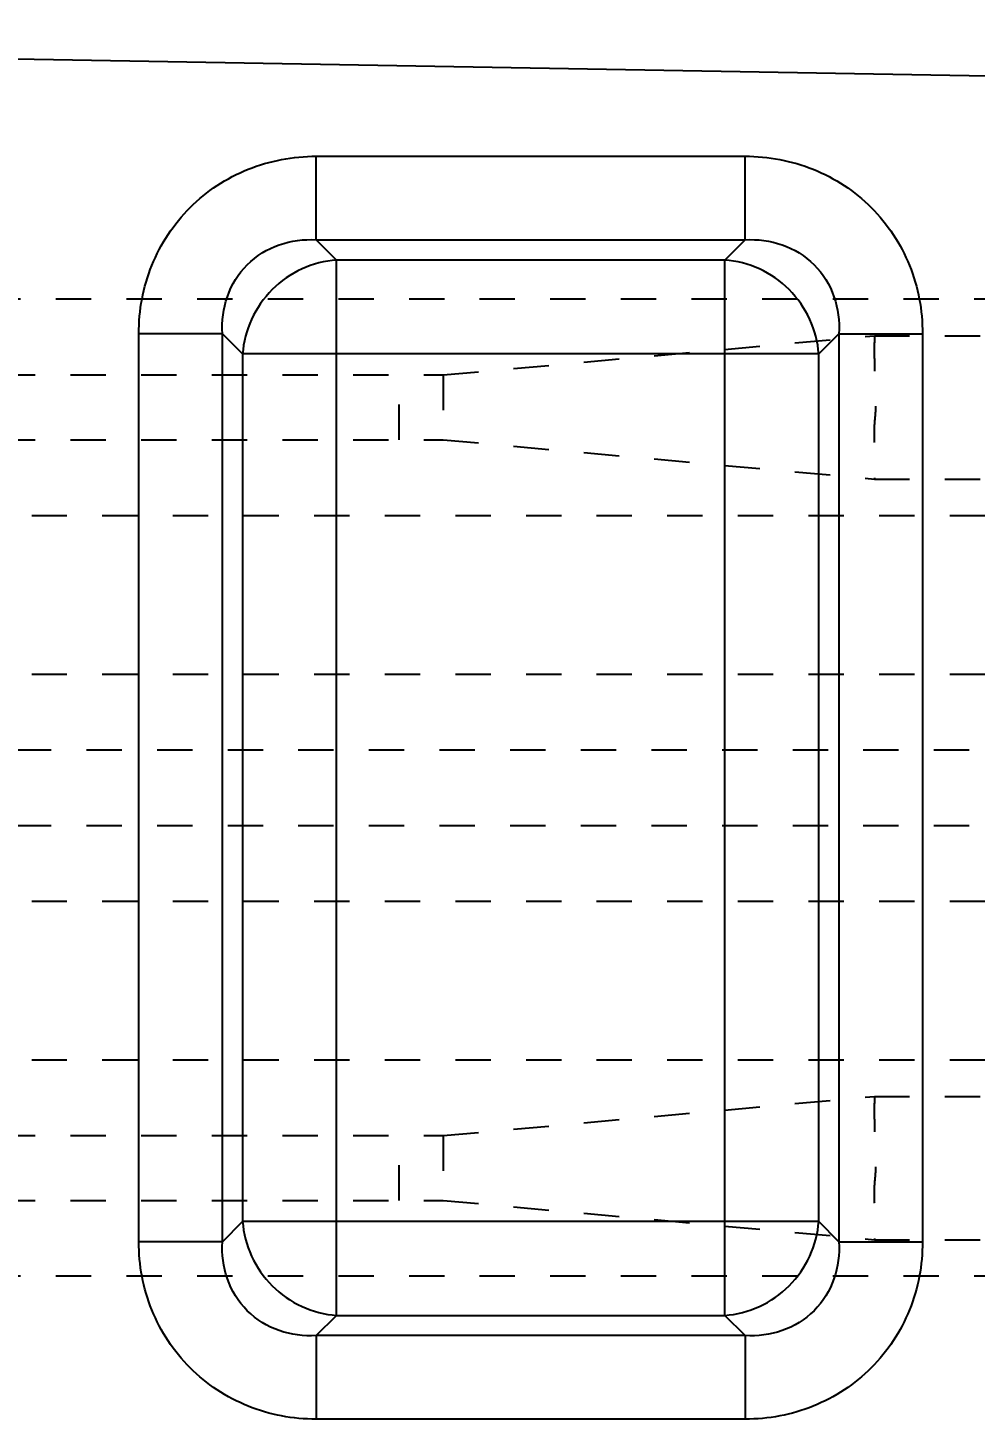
# Model space of a CAD drawing. Header units: millimetres. Extents: x 309 to 11345, y -1340 to 1318.
# Drawn here: x 3615.4 to 3659.3, y -366 to -301.6 of the extents above; entities that cross this region are included whole.
import ezdxf

# ---------------------------------------------------------------- set-up
doc = ezdxf.new("R2010")
doc.units = ezdxf.units.MM
doc.header["$LTSCALE"] = 16.335
doc.header["$PDMODE"] = 3
doc.header["$PDSIZE"] = 0.3125
doc.linetypes.add('HIDDEN', pattern=[0.2, 0.1, -0.1])
doc.layers.get('0').update_dxf_attribs({"linetype": 'CONTINUOUS'})
doc.layers.get('Defpoints').update_dxf_attribs({"linetype": 'CONTINUOUS'})
doc.layers.add('DEFAULT_2', color=8, linetype='HIDDEN')
doc.styles.get("Standard").update_dxf_attribs({"font": 'txt', "width": 0.8})
doc.dimstyles.get("Standard").update_dxf_attribs({"dimtxt": 0.15625, "dimasz": 0.1875, "dimexe": 0.125, "dimexo": 0.0625, "dimtad": 0, "dimtih": 1, "dimtoh": 1, "dimdsep": 46, "dimtxsty": 'Standard', "dimcen": 0.09, "dimadec": 0, "dimazin": 0, "dimtp": 0.01, "dimtm": 0.01, "dimtfac": 1, "dimtofl": 0, "dimtmove": 0, "dimatfit": 3, "dimfxl": 0, "dimtolj": 1, "dimarcsym": 0})

# ---------------------------------------------------------------- blocks, each defined once
blk = doc.blocks.new('*D262')
at = {"color": 4, "lineweight": -2}
blk.add_line((3598.881, -291.435), (3589.972, -295.976), dxfattribs=at)
at = {"color": 4}
blk.add_solid([(3589.215, -294.491), (3590.729, -297.461), (3581.063, -300.517)], dxfattribs=at)
at = {"layer": 'Defpoints', "color": 0}
for p in [(3581.063, -300.517), (3572.153, -305.059)]:
    blk.add_point(p, dxfattribs=at)
at = {"color": 6, "insert": (3613.73, -283.865), "char_height": 10, "attachment_point": 5, "rotation": 27.00991}
blk.add_mtext('\\A1;∅10.00', dxfattribs=at)

msp = doc.modelspace()

# ---------------------------------------------------------------- linework, layer by layer
at = {"color": 7, "linetype": 'Continuous'}
for p, q in [((3683.708, -304.288), (3588.608, -302.628)), ((3628.78, -311.437), (3628.78, -307.573)), ((3628.78, -307.573), (3648.612, -307.573)), ((3648.612, -311.437), (3648.612, -307.573)), ((3628.78, -311.437), (3629.718, -312.375)), ((3628.78, -311.437), (3648.612, -311.437)), ((3648.612, -311.437), (3647.674, -312.375)), ((3629.718, -361.201), (3629.718, -312.375)), ((3647.674, -312.375), (3629.718, -312.375)), ((3647.674, -361.201), (3647.674, -312.375)), ((3620.57, -357.792), (3620.57, -315.784)), ((3624.433, -315.784), (3620.57, -315.784)), ((3624.433, -357.792), (3624.433, -315.784)), ((3624.433, -315.784), (3625.371, -316.722)), ((3652.959, -315.784), (3652.021, -316.722)), ((3652.959, -315.784), (3652.959, -357.792)), ((3652.959, -315.784), (3656.823, -315.784)), ((3656.823, -315.784), (3656.823, -357.792)), ((3625.371, -316.722), (3625.371, -356.855)), ((3652.021, -316.722), (3625.371, -316.722)), ((3652.021, -356.855), (3652.021, -316.722)), ((3624.433, -357.792), (3625.371, -356.855)), ((3652.021, -356.855), (3625.371, -356.855)), ((3652.959, -357.792), (3652.021, -356.855)), ((3624.433, -357.792), (3620.57, -357.792)), ((3652.959, -357.792), (3656.823, -357.792)), ((3628.78, -362.139), (3629.718, -361.201)), ((3629.718, -361.201), (3647.674, -361.201)), ((3648.612, -362.139), (3647.674, -361.201)), ((3628.78, -362.139), (3628.78, -366.003)), ((3648.612, -362.139), (3628.78, -362.139)), ((3648.612, -362.139), (3648.612, -366.003)), ((3648.612, -366.003), (3628.78, -366.003))]:
    msp.add_line(p, q, dxfattribs=at)
for points, knots in [([(3620.57, -315.784), (3620.57, -314.713), (3620.972, -312.546), (3622.785, -309.789), (3625.542, -307.976), (3627.709, -307.574), (3628.78, -307.573)], [0, 0, 0, 0, 0.250067, 0.499977, 0.749904, 1, 1, 1, 1]), ([(3648.612, -307.573), (3649.684, -307.574), (3651.85, -307.976), (3654.607, -309.788), (3656.42, -312.546), (3656.823, -314.712), (3656.823, -315.784)], [0, 0, 0, 0, 0.250067, 0.499977, 0.749904, 1, 1, 1, 1]), ([(3624.433, -315.784), (3624.403, -315.209), (3624.547, -314.026), (3625.488, -312.492), (3627.022, -311.551), (3628.205, -311.407), (3628.78, -311.437)], [0, 0, 0, 0, 0.248916, 0.499972, 0.751051, 1, 1, 1, 1]), ([(3648.612, -311.437), (3649.188, -311.407), (3650.37, -311.551), (3651.905, -312.491), (3652.845, -314.026), (3652.989, -315.208), (3652.959, -315.784)], [0, 0, 0, 0, 0.248916, 0.499972, 0.751051, 1, 1, 1, 1]), ([(3629.718, -312.375), (3629.169, -312.412), (3628.066, -312.699), (3626.673, -313.676), (3625.695, -315.07), (3625.408, -316.172), (3625.371, -316.722)], [0, 0, 0, 0, 0.248009, 0.5, 0.751991, 1, 1, 1, 1]), ([(3652.021, -316.722), (3651.984, -316.172), (3651.697, -315.07), (3650.72, -313.676), (3649.326, -312.699), (3648.224, -312.412), (3647.674, -312.375)], [0, 0, 0, 0, 0.248009, 0.5, 0.751991, 1, 1, 1, 1]), ([(3625.371, -356.855), (3625.408, -357.404), (3625.695, -358.506), (3626.673, -359.9), (3628.066, -360.878), (3629.169, -361.164), (3629.718, -361.201)], [0, 0, 0, 0, 0.248009, 0.5, 0.751991, 1, 1, 1, 1]), ([(3647.674, -361.201), (3648.224, -361.164), (3649.326, -360.878), (3650.72, -359.9), (3651.697, -358.506), (3651.984, -357.404), (3652.021, -356.855)], [0, 0, 0, 0, 0.248009, 0.5, 0.751991, 1, 1, 1, 1]), ([(3628.78, -366.003), (3627.709, -366.003), (3625.542, -365.6), (3622.785, -363.788), (3620.972, -361.031), (3620.57, -358.864), (3620.57, -357.792)], [0, 0, 0, 0, 0.250067, 0.499977, 0.749904, 1, 1, 1, 1]), ([(3628.78, -362.139), (3628.205, -362.169), (3627.023, -362.025), (3625.488, -361.085), (3624.547, -359.55), (3624.403, -358.368), (3624.433, -357.792)], [0, 0, 0, 0, 0.248916, 0.499972, 0.751051, 1, 1, 1, 1]), ([(3652.959, -357.792), (3652.989, -358.368), (3652.845, -359.55), (3651.905, -361.085), (3650.37, -362.025), (3649.188, -362.169), (3648.612, -362.139)], [0, 0, 0, 0, 0.248916, 0.499972, 0.751051, 1, 1, 1, 1]), ([(3656.823, -357.792), (3656.823, -358.864), (3656.42, -361.03), (3654.608, -363.788), (3651.851, -365.6), (3649.684, -366.003), (3648.612, -366.003)], [0, 0, 0, 0, 0.250067, 0.499977, 0.749904, 1, 1, 1, 1])]:
    msp.add_open_spline(points, degree=3, knots=knots, dxfattribs=at)
at = {"layer": 'DEFAULT_2', "color": 8, "linetype": 'HIDDEN'}
for p, q in [((3683.708, -314.192), (3566.608, -314.192)), ((3634.649, -317.692), (3654.594, -315.877)), ((3654.594, -315.877), (3660.149, -315.877)), ((3558.608, -317.692), (3634.649, -317.692)), ((3632.608, -320.692), (3632.608, -317.692)), ((3634.649, -317.692), (3634.649, -320.692)), ((3558.608, -320.692), (3634.649, -320.692)), ((3634.649, -320.692), (3654.594, -322.507)), ((3654.594, -322.507), (3660.149, -322.507)), ((3566.608, -324.192), (3664.708, -324.192)), ((3566.608, -331.538), (3664.275, -331.538)), ((3562.608, -335.038), (3666.736, -335.038)), ((3562.608, -338.538), (3666.736, -338.538)), ((3566.608, -342.038), (3664.275, -342.038)), ((3566.608, -349.384), (3664.708, -349.384)), ((3634.649, -352.884), (3654.594, -351.069)), ((3654.594, -351.069), (3660.149, -351.069)), ((3558.608, -352.884), (3634.649, -352.884)), ((3632.608, -355.884), (3632.608, -352.885)), ((3634.649, -352.884), (3634.649, -355.884)), ((3558.608, -355.884), (3634.649, -355.884)), ((3634.649, -355.884), (3654.594, -357.699)), ((3654.594, -357.699), (3660.149, -357.699)), ((3683.708, -359.384), (3566.608, -359.384))]:
    msp.add_line(p, q, dxfattribs=at)
for points, knots in [([(3654.594, -315.877), (3654.594, -315.961), (3654.594, -316.285), (3654.591, -316.776), (3654.599, -317.375), (3654.589, -317.836), (3654.584, -318.234), (3654.608, -318.657), (3654.649, -318.976), (3654.649, -319.192)], [0, 0, 0, 0, 0.076121, 0.292917, 0.444443, 0.617388, 0.709784, 0.804985, 1, 1, 1, 1]), ([(3654.649, -319.192), (3654.649, -319.407), (3654.608, -319.727), (3654.584, -320.149), (3654.589, -320.548), (3654.599, -321.009), (3654.591, -321.607), (3654.594, -322.099), (3654.594, -322.423), (3654.594, -322.507)], [0, 0, 0, 0, 0.195015, 0.290216, 0.382612, 0.555557, 0.707083, 0.923879, 1, 1, 1, 1]), ([(3654.594, -351.069), (3654.594, -351.154), (3654.594, -351.477), (3654.591, -351.969), (3654.599, -352.567), (3654.589, -353.028), (3654.584, -353.427), (3654.608, -353.849), (3654.649, -354.169), (3654.649, -354.384)], [0, 0, 0, 0, 0.076121, 0.292917, 0.444443, 0.617388, 0.709784, 0.804985, 1, 1, 1, 1]), ([(3654.649, -354.384), (3654.649, -354.6), (3654.608, -354.919), (3654.584, -355.342), (3654.589, -355.741), (3654.599, -356.201), (3654.591, -356.8), (3654.594, -357.291), (3654.594, -357.615), (3654.594, -357.699)], [0, 0, 0, 0, 0.195015, 0.290216, 0.382612, 0.555557, 0.707083, 0.923879, 1, 1, 1, 1])]:
    msp.add_open_spline(points, degree=3, knots=knots, dxfattribs=at)

# ---------------------------------------------------------------- dimensions: what is measured, and where the dimension line sits
dim = msp.add_diameter_dim_2p(p1=(3572.153, -305.059), p2=(3581.063, -300.517), dimstyle='Standard', override={"dimtxt": 10, "dimasz": 10, "dimgap": 0, "dimtih": 0, "dimtoh": 0, "dimzin": 0, "dimcen": 0, "dimclrd": 4, "dimclre": 4, "dimclrt": 6, "dimadec": 2, "dimtp": 0, "dimtm": 0, "dimtzin": 0})
dim.commit()
dim.dimension.update_dxf_attribs({"geometry": '*D262', "text_midpoint": (3613.73, -283.865)})

doc.saveas('drawing.dxf')
